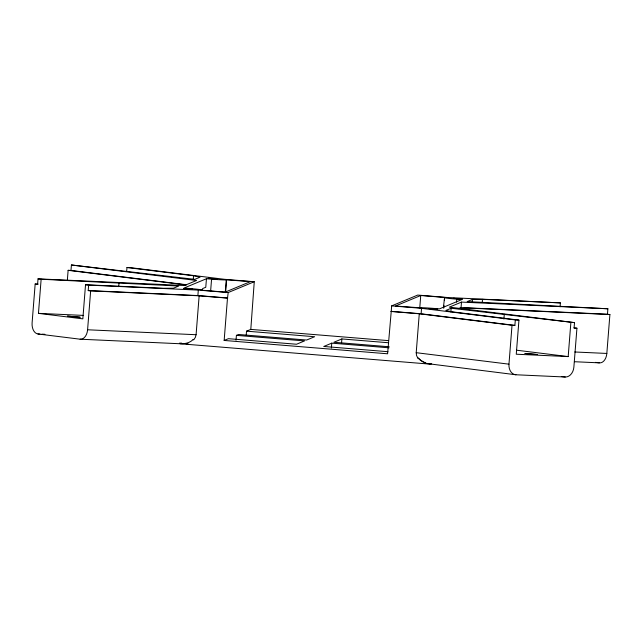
<?xml version="1.0" encoding="UTF-8"?>
<svg xmlns="http://www.w3.org/2000/svg" width="642" height="642" viewBox="0 0 642 642"><rect width="100%" height="100%" fill="white"/><g stroke="black" fill="none" stroke-linecap="round" stroke-linejoin="round"><path stroke-width="0.96" d="M38.167 284.141L35.166 284.005L32.1 322.918A10.28 6.701 -87.4 0 0 37.95 333.976L80.122 339.201L180.097 343.751C184.84 343.984 189.559 343.013 193.065 339.634L193.748 339.69L195.385 337.339L196.083 334.723L199.148 295.818L227.485 298.129L228.207 292.543L254.264 281.734L250.797 329.394L246.528 331.16L246.223 335.06M186.204 284.711L70.981 270.451L71.414 264.986L196.564 280.482L184.431 285.513L38.03 278.845L37.605 284.31L35.166 284.005M41.144 279.23L178.733 286.019L173.428 288.218L163.421 288.274L85.53 284.727L82.842 318.857L38.456 313.36L41.144 279.23L38.03 278.845M67.338 280.297L68.124 270.322L70.981 270.451M199.148 295.818L90.65 290.874L88.211 290.569L88.636 285.112L85.53 284.727M80.122 339.201A10.28 6.701 -87.4 0 0 87.585 329.779L90.65 290.874M118.722 286.677L119.027 282.777M126.667 271.422L126.972 267.521L130.607 267.682L224.371 279.294L254.264 281.734M193.25 279.663L193.555 275.763L126.972 267.521M88.211 290.569L197.888 295.569L198.314 290.104L228.207 292.543M202.455 290.585L202.607 288.587L205.777 287.271L206.451 278.74L211.563 279.158A13.707 0.53 4.5 0 0 226.249 279.824L250.484 281.605L225.173 292.11L201.339 290.168L201.74 289.999A13.707 0.53 4.5 0 0 189.181 288.451L184.077 288.033L206.451 278.74M210.632 290.987L211.563 279.158M225.238 292.648L226.249 279.824M225.639 292.479L226.65 279.663M391.235 311.346L391.66 305.881L421.553 308.32L515.317 319.933L514.884 325.39L421.12 313.786L391.235 311.346L387.608 353.79L224.154 340.453L227.485 298.129M236.023 340.244L236.408 335.365L238.543 334.482L306.643 340.035L314.636 336.721L246.528 331.16M331.368 348.02L331.753 343.149L389.004 347.82M341.568 342.844L341.881 338.944L388.266 342.732M573.956 327.845L576.933 328.214L573.876 367.128A10.28 7.784 -82.9 0 1 565.281 377.014L515.951 374.767L426.769 363.532L420.502 360.355L418.432 358.019L417.749 357.971L416.498 355.379L416.217 352.691L419.274 313.777L390.938 311.466M419.74 308.32L420.743 295.505L444.585 297.447L444.352 300.408M421.12 313.786L421.553 308.32M443.405 307.47L444.585 297.447M443.726 308.296L443.959 305.335M450.853 312.044L451.149 308.248L574.51 322.629L574.076 328.086L576.933 328.214M456.502 302.125L456.735 299.164A13.707 0.53 4.5 0 1 444.184 297.615M458.46 308.642L461.06 307.558L461.494 302.101L607.886 308.77L607.46 314.227L609.9 314.532L606.834 353.445A10.28 6.701 -87.4 0 1 599.371 362.858L574.429 361.719M472.263 302.318L472.488 299.397L482.503 299.341L560.394 302.888L560.081 306.788M482.27 302.27L482.503 299.341M503.906 319.098L504.291 314.219M515.951 374.767A10.28 7.784 -82.9 0 1 508.97 364.166L512.027 325.261L419.274 313.777M451.149 308.248L445.853 310.455L452.361 311.851L518.953 320.093L516.264 354.224L568.186 356.591L570.874 322.461M180.097 343.751L430.541 364.166M193.065 339.634L193.748 339.69M224.154 340.453L228.416 338.679L296.524 344.24L304.517 340.918L236.408 335.365M391.66 305.881L417.717 295.071L447.602 297.511L560.394 302.888M420.743 295.505L395.44 306.009L419.675 307.791A13.707 0.53 4.5 0 1 434.361 308.457L439.473 308.874L461.847 299.581L456.735 299.164M331.753 343.149L323.761 346.463L387.92 351.696M341.881 338.944L333.888 342.258L389.164 346.768M461.494 302.101L449.36 307.133L574.51 322.629M472.488 299.397L467.191 301.596L607.886 308.77M461.943 309.051L464.688 307.919L609.9 314.532M423.367 362.224L417.749 357.971M425.494 363.131L424.603 363.139L425.461 363.332M71.414 264.986L194.767 279.366L200.071 277.159L193.555 275.763M88.636 285.112L198.314 290.104M461.06 307.558L607.46 314.227M515.317 319.933L518.953 320.093M512.027 325.261L514.884 325.39M38.456 313.36L83.388 315.407M87.585 329.779L196.083 334.723M574.791 351.985L606.834 353.445M37.95 333.976L39.948 334.073M41.947 334.161L44.94 334.297M180.739 343.133L181.678 343.181M185.963 343.823L188.13 343.799M431.681 363.853L429.554 363.725M197.888 295.569L227.782 298.008M250.797 329.394L388.33 340.613M181.525 343.47L179.383 343.149M68.124 270.322L186.308 284.944M516.513 350.195L568.186 356.591M595.447 362.369L599.371 362.858M416.217 352.691L508.97 364.166M561.317 376.525L565.281 377.014M208.225 278.347L217.028 279.037L208.225 278.347M428.896 308.529L437.7 309.227L428.896 308.529M183.853 288.507L192.56 289.245L183.853 288.507M453.541 298.337L462.24 299.076L453.541 298.337M67.514 316.137L80.098 317.228L67.514 316.137M525.012 353.469L537.595 354.561L525.012 353.469"/></g></svg>
